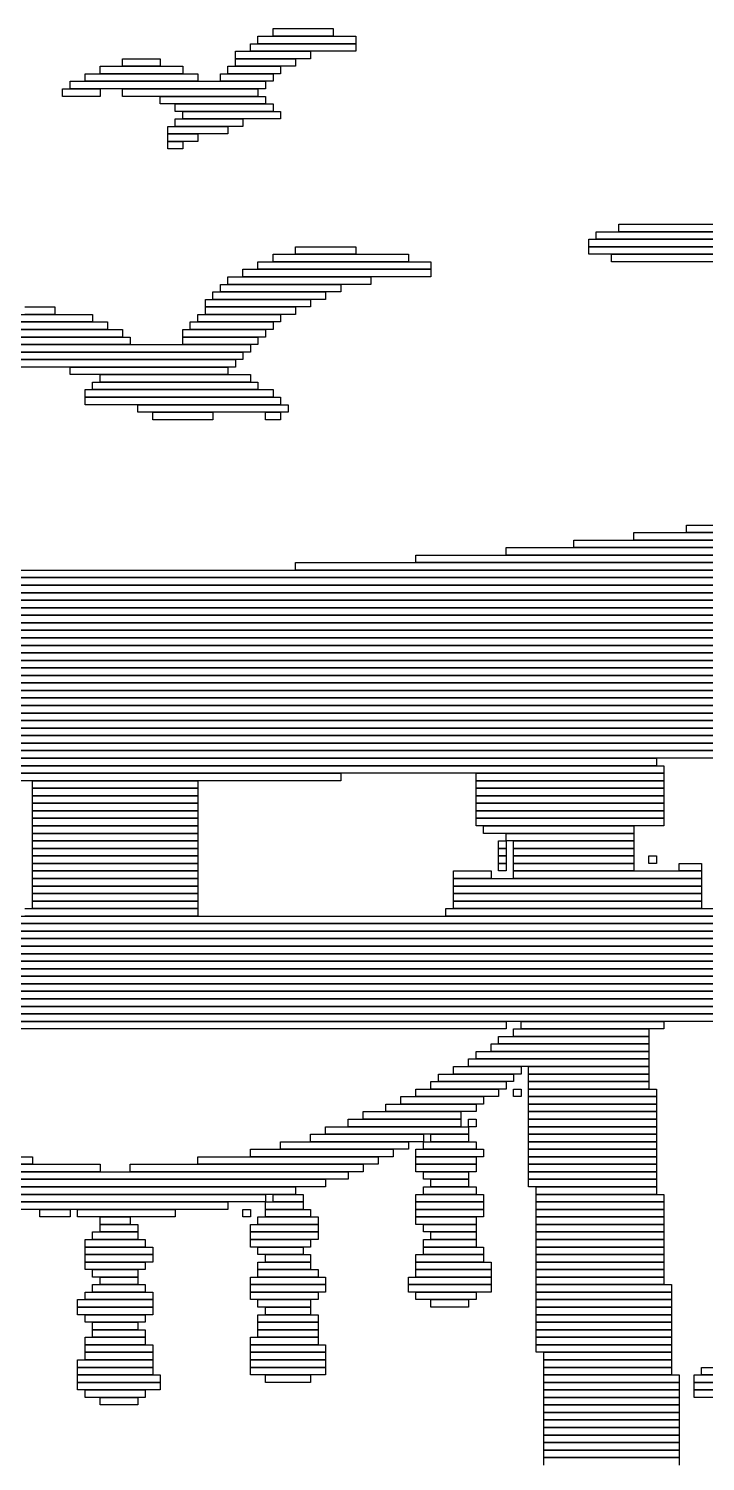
# Model space of a CAD drawing. Extents: x 39 to 985, y 65 to 958.
# Drawn here: x 256.5 to 346.5, y 757.5 to 948 of the extents above; entities that cross this region are included whole.
import ezdxf

# ---------------------------------------------------------------- set-up
doc = ezdxf.new("R2010")
doc.units = 0

msp = doc.modelspace()

# ---------------------------------------------------------------- linework, layer by layer
for p, q in [((287, 947), (300, 947)), ((287, 946), (287, 947)), ((289, 948), (297, 948)), ((289, 947), (289, 948)), ((297, 947), (289, 947)), ((297, 948), (297, 947)), ((300, 947), (300, 946)), ((284, 945), (294, 945)), ((284, 944), (284, 945)), ((286, 946), (300, 946)), ((286, 945), (286, 946)), ((300, 945), (286, 945)), ((300, 946), (287, 946)), ((294, 945), (294, 944)), ((300, 946), (300, 945)), ((266, 943), (277, 943)), ((266, 942), (266, 943)), ((269, 944), (274, 944)), ((269, 943), (269, 944)), ((274, 943), (269, 943)), ((274, 944), (274, 943)), ((277, 943), (277, 942)), ((283, 943), (290, 943)), ((283, 942), (283, 943)), ((294, 944), (284, 944)), ((284, 944), (292, 944)), ((284, 943), (284, 944)), ((292, 943), (284, 943)), ((290, 943), (290, 942)), ((292, 944), (292, 943)), ((264, 942), (279, 942)), ((264, 941), (264, 942)), ((277, 942), (266, 942)), ((279, 942), (279, 941)), ((282, 942), (289, 942)), ((282, 941), (282, 942)), ((290, 942), (283, 942)), ((289, 942), (289, 941)), ((261, 940), (266, 940)), ((261, 939), (261, 940)), ((262, 941), (288, 941)), ((262, 940), (262, 941)), ((288, 940), (262, 940)), ((279, 941), (264, 941)), ((266, 940), (266, 939)), ((269, 940), (287, 940)), ((269, 939), (269, 940)), ((289, 941), (282, 941)), ((287, 940), (287, 939)), ((288, 941), (288, 940)), ((266, 939), (261, 939)), ((287, 939), (269, 939)), ((274, 939), (288, 939)), ((274, 938), (274, 939)), ((288, 938), (274, 938)), ((276, 938), (289, 938)), ((276, 937), (276, 938)), ((288, 939), (288, 938)), ((289, 938), (289, 937)), ((289, 937), (276, 937)), ((276, 936), (285, 936)), ((276, 935), (276, 936)), ((277, 937), (290, 937)), ((277, 936), (277, 937)), ((290, 936), (277, 936)), ((285, 936), (285, 935)), ((290, 937), (290, 936)), ((275, 935), (283, 935)), ((275, 934), (275, 935)), ((283, 934), (275, 934)), ((275, 934), (279, 934)), ((275, 933), (275, 934)), ((285, 935), (276, 935)), ((279, 934), (279, 933)), ((283, 935), (283, 934)), ((279, 933), (275, 933)), ((275, 933), (277, 933)), ((275, 932), (275, 933)), ((277, 932), (275, 932)), ((277, 933), (277, 932)), ((332, 921), (409, 921)), ((332, 920), (332, 921)), ((335, 922), (408, 922)), ((335, 921), (335, 922)), ((408, 921), (335, 921)), ((292, 919), (300, 919)), ((292, 918), (292, 919)), ((300, 919), (300, 918)), ((331, 920), (409, 920)), ((331, 919), (331, 920)), ((409, 919), (331, 919)), ((331, 919), (408, 919)), ((331, 918), (331, 919)), ((409, 920), (332, 920)), ((287, 917), (310, 917)), ((287, 916), (287, 917)), ((289, 918), (307, 918)), ((289, 917), (289, 918)), ((307, 917), (289, 917)), ((300, 918), (292, 918)), ((307, 918), (307, 917)), ((310, 917), (310, 916)), ((408, 918), (331, 918)), ((334, 918), (404, 918)), ((334, 917), (334, 918)), ((404, 917), (334, 917)), ((283, 915), (302, 915)), ((283, 914), (283, 915)), ((285, 916), (310, 916)), ((285, 915), (285, 916)), ((310, 915), (285, 915)), ((310, 916), (287, 916)), ((302, 915), (302, 914)), ((310, 916), (310, 915)), ((281, 913), (296, 913)), ((281, 912), (281, 913)), ((282, 914), (298, 914)), ((282, 913), (282, 914)), ((298, 913), (282, 913)), ((302, 914), (283, 914)), ((296, 913), (296, 912)), ((298, 914), (298, 913)), ((256, 911), (260, 911)), ((260, 911), (260, 910)), ((280, 912), (294, 912)), ((280, 911), (280, 912)), ((294, 911), (280, 911)), ((280, 911), (292, 911)), ((280, 910), (280, 911)), ((296, 912), (281, 912)), ((292, 911), (292, 910)), ((294, 912), (294, 911)), ((248, 909), (267, 909)), ((251, 910), (265, 910)), ((265, 909), (251, 909)), ((260, 910), (256, 910)), ((265, 910), (265, 909)), ((267, 909), (267, 908)), ((278, 909), (289, 909)), ((278, 908), (278, 909)), ((279, 910), (290, 910)), ((279, 909), (279, 910)), ((290, 909), (279, 909)), ((292, 910), (280, 910)), ((289, 909), (289, 908)), ((290, 910), (290, 909)), ((244, 907), (270, 907)), ((246, 908), (269, 908)), ((269, 907), (246, 907)), ((267, 908), (248, 908)), ((269, 908), (269, 907)), ((270, 907), (270, 906)), ((277, 908), (288, 908)), ((277, 907), (277, 908)), ((288, 907), (277, 907)), ((277, 907), (287, 907)), ((277, 906), (277, 907)), ((289, 908), (278, 908)), ((287, 907), (287, 906)), ((288, 908), (288, 907)), ((240, 905), (285, 905)), ((242, 906), (286, 906)), ((286, 905), (242, 905)), ((270, 906), (244, 906)), ((287, 906), (277, 906)), ((285, 905), (285, 904)), ((286, 906), (286, 905)), ((285, 904), (240, 904)), ((255, 904), (284, 904)), ((284, 903), (255, 903)), ((262, 903), (283, 903)), ((262, 902), (262, 903)), ((283, 903), (283, 902)), ((284, 904), (284, 903)), ((283, 902), (262, 902)), ((266, 902), (286, 902)), ((266, 901), (266, 902)), ((286, 902), (286, 901)), ((264, 900), (289, 900)), ((264, 899), (264, 900)), ((265, 901), (287, 901)), ((265, 900), (265, 901)), ((287, 900), (265, 900)), ((286, 901), (266, 901)), ((287, 901), (287, 900)), ((289, 900), (289, 899)), ((289, 899), (264, 899)), ((264, 899), (290, 899)), ((264, 898), (264, 899)), ((290, 898), (264, 898)), ((271, 898), (291, 898)), ((271, 897), (271, 898)), ((290, 899), (290, 898)), ((291, 898), (291, 897)), ((291, 897), (271, 897)), ((273, 897), (281, 897)), ((273, 896), (273, 897)), ((281, 896), (273, 896)), ((281, 897), (281, 896)), ((288, 897), (290, 897)), ((288, 896), (288, 897)), ((290, 896), (288, 896)), ((290, 897), (290, 896)), ((337, 881), (393, 881)), ((337, 880), (337, 881)), ((344, 882), (394, 882)), ((344, 881), (344, 882)), ((394, 881), (344, 881)), ((320, 879), (392, 879)), ((320, 878), (320, 879)), ((329, 880), (393, 880)), ((329, 879), (329, 880)), ((393, 879), (329, 879)), ((393, 880), (337, 880)), ((292, 877), (389, 877)), ((292, 876), (292, 877)), ((308, 878), (391, 878)), ((308, 877), (308, 878)), ((391, 877), (308, 877)), ((392, 878), (320, 878)), ((147, 876), (389, 876)), ((389, 875), (147, 875)), ((147, 875), (388, 875)), ((389, 876), (292, 876)), ((388, 874), (147, 874)), ((148, 874), (388, 874)), ((388, 873), (148, 873)), ((148, 873), (388, 873)), ((388, 872), (148, 872)), ((148, 872), (387, 872)), ((387, 871), (148, 871)), ((149, 871), (387, 871)), ((387, 870), (149, 870)), ((149, 870), (386, 870)), ((386, 869), (149, 869)), ((150, 869), (386, 869)), ((386, 868), (150, 868)), ((150, 868), (385, 868)), ((385, 867), (150, 867)), ((153, 867), (382, 867)), ((382, 866), (153, 866)), ((158, 866), (377, 866)), ((377, 865), (158, 865)), ((159, 865), (377, 865)), ((377, 864), (159, 864)), ((159, 864), (377, 864)), ((377, 863), (159, 863)), ((159, 863), (376, 863)), ((376, 862), (159, 862)), ((159, 862), (376, 862)), ((376, 861), (159, 861)), ((159, 861), (376, 861)), ((376, 860), (159, 860)), ((160, 860), (376, 860)), ((376, 859), (160, 859)), ((160, 859), (376, 859)), ((376, 858), (160, 858)), ((160, 858), (376, 858)), ((376, 857), (160, 857)), ((160, 857), (375, 857)), ((375, 856), (160, 856)), ((161, 856), (375, 856)), ((375, 855), (161, 855)), ((162, 855), (373, 855)), ((373, 854), (162, 854)), ((169, 854), (366, 854)), ((366, 853), (169, 853)), ((176, 853), (358, 853)), ((358, 852), (176, 852)), ((185, 852), (349, 852)), ((349, 851), (185, 851)), ((195, 850), (341, 850)), ((196, 851), (340, 851)), ((340, 850), (196, 850)), ((340, 851), (340, 850)), ((341, 850), (341, 849)), ((341, 849), (195, 849)), ((236, 849), (298, 849)), ((298, 848), (236, 848)), ((257, 848), (279, 848)), ((257, 847), (257, 848)), ((279, 848), (279, 847)), ((298, 849), (298, 848)), ((316, 849), (341, 849)), ((316, 848), (316, 849)), ((341, 848), (316, 848)), ((316, 848), (341, 848)), ((316, 847), (316, 848)), ((341, 849), (341, 848)), ((341, 848), (341, 847)), ((279, 847), (257, 847)), ((257, 847), (279, 847)), ((257, 846), (257, 847)), ((279, 846), (257, 846)), ((257, 846), (279, 846)), ((257, 845), (257, 846)), ((279, 847), (279, 846)), ((279, 846), (279, 845)), ((341, 847), (316, 847)), ((316, 847), (341, 847)), ((316, 846), (316, 847)), ((341, 846), (316, 846)), ((316, 846), (341, 846)), ((316, 845), (316, 846)), ((341, 847), (341, 846)), ((341, 846), (341, 845)), ((279, 845), (257, 845)), ((257, 845), (279, 845)), ((257, 844), (257, 845)), ((279, 844), (257, 844)), ((257, 844), (279, 844)), ((257, 843), (257, 844)), ((279, 845), (279, 844)), ((279, 844), (279, 843)), ((341, 845), (316, 845)), ((316, 845), (341, 845)), ((316, 844), (316, 845)), ((341, 844), (316, 844)), ((316, 844), (341, 844)), ((316, 843), (316, 844)), ((341, 845), (341, 844)), ((341, 844), (341, 843)), ((279, 843), (257, 843)), ((257, 843), (279, 843)), ((257, 842), (257, 843)), ((279, 843), (279, 842)), ((341, 843), (316, 843)), ((316, 843), (341, 843)), ((316, 842), (316, 843)), ((341, 843), (341, 842)), ((279, 842), (257, 842)), ((257, 842), (279, 842)), ((257, 841), (257, 842)), ((279, 841), (257, 841)), ((257, 841), (279, 841)), ((257, 840), (257, 841)), ((279, 842), (279, 841)), ((279, 841), (279, 840)), ((341, 842), (316, 842)), ((317, 842), (337, 842)), ((317, 841), (317, 842)), ((337, 841), (317, 841)), ((320, 841), (337, 841)), ((320, 840), (320, 841)), ((337, 842), (337, 841)), ((337, 841), (337, 840)), ((279, 840), (257, 840)), ((257, 840), (279, 840)), ((257, 839), (257, 840)), ((279, 839), (257, 839)), ((257, 839), (279, 839)), ((257, 838), (257, 839)), ((279, 840), (279, 839)), ((279, 839), (279, 838)), ((319, 840), (320, 840)), ((319, 839), (319, 840)), ((320, 839), (319, 839)), ((319, 839), (320, 839)), ((319, 838), (319, 839)), ((337, 840), (320, 840)), ((320, 840), (320, 839)), ((320, 839), (320, 838)), ((321, 840), (337, 840)), ((321, 839), (321, 840)), ((337, 839), (321, 839)), ((321, 839), (337, 839)), ((321, 838), (321, 839)), ((337, 840), (337, 839)), ((337, 839), (337, 838)), ((279, 838), (257, 838)), ((257, 838), (279, 838)), ((257, 837), (257, 838)), ((279, 837), (257, 837)), ((257, 837), (279, 837)), ((257, 836), (257, 837)), ((279, 838), (279, 837)), ((279, 837), (279, 836)), ((320, 838), (319, 838)), ((319, 838), (320, 838)), ((319, 837), (319, 838)), ((320, 837), (319, 837)), ((319, 837), (320, 837)), ((319, 836), (319, 837)), ((320, 838), (320, 837)), ((320, 837), (320, 836)), ((337, 838), (321, 838)), ((321, 838), (337, 838)), ((321, 837), (321, 838)), ((337, 837), (321, 837)), ((321, 837), (337, 837)), ((321, 836), (321, 837)), ((337, 838), (337, 837)), ((337, 837), (337, 836)), ((339, 838), (340, 838)), ((339, 837), (339, 838)), ((340, 837), (339, 837)), ((340, 838), (340, 837)), ((343, 837), (346, 837)), ((343, 836), (343, 837)), ((346, 837), (346, 836)), ((279, 836), (257, 836)), ((257, 836), (279, 836)), ((257, 835), (257, 836)), ((279, 835), (257, 835)), ((257, 835), (279, 835)), ((257, 834), (257, 835)), ((279, 836), (279, 835)), ((279, 835), (279, 834)), ((313, 836), (318, 836)), ((313, 835), (313, 836)), ((318, 835), (313, 835)), ((313, 835), (346, 835)), ((313, 834), (313, 835)), ((318, 836), (318, 835)), ((320, 836), (319, 836)), ((337, 836), (321, 836)), ((321, 836), (346, 836)), ((321, 835), (321, 836)), ((346, 835), (321, 835)), ((346, 836), (343, 836)), ((346, 836), (346, 835)), ((346, 835), (346, 834)), ((279, 834), (257, 834)), ((257, 834), (279, 834)), ((257, 833), (257, 834)), ((279, 833), (257, 833)), ((257, 833), (279, 833)), ((257, 832), (257, 833)), ((279, 834), (279, 833)), ((279, 833), (279, 832)), ((346, 834), (313, 834)), ((313, 834), (346, 834)), ((313, 833), (313, 834)), ((346, 833), (313, 833)), ((313, 833), (346, 833)), ((313, 832), (313, 833)), ((346, 834), (346, 833)), ((346, 833), (346, 832)), ((256, 831), (279, 831)), ((279, 832), (257, 832)), ((257, 832), (279, 832)), ((257, 831), (257, 832)), ((279, 831), (257, 831)), ((279, 832), (279, 831)), ((279, 831), (279, 830)), ((312, 831), (374, 831)), ((312, 830), (312, 831)), ((346, 832), (313, 832)), ((313, 832), (346, 832)), ((313, 831), (313, 832)), ((346, 831), (313, 831)), ((346, 832), (346, 831)), ((162, 830), (374, 830)), ((374, 829), (162, 829)), ((162, 829), (374, 829)), ((279, 830), (256, 830)), ((374, 830), (312, 830)), ((374, 828), (162, 828)), ((162, 828), (374, 828)), ((374, 827), (162, 827)), ((162, 827), (374, 827)), ((374, 826), (162, 826)), ((162, 826), (374, 826)), ((374, 825), (162, 825)), ((162, 825), (374, 825)), ((374, 824), (162, 824)), ((162, 824), (374, 824)), ((374, 823), (162, 823)), ((162, 823), (374, 823)), ((374, 822), (162, 822)), ((162, 822), (374, 822)), ((374, 821), (162, 821)), ((162, 821), (374, 821)), ((374, 820), (162, 820)), ((162, 820), (374, 820)), ((374, 819), (162, 819)), ((162, 819), (374, 819)), ((374, 818), (162, 818)), ((162, 818), (374, 818)), ((374, 817), (162, 817)), ((162, 817), (374, 817)), ((374, 816), (162, 816)), ((173, 816), (320, 816)), ((320, 816), (320, 815)), ((322, 816), (341, 816)), ((322, 815), (322, 816)), ((341, 816), (341, 815)), ((320, 815), (173, 815)), ((319, 814), (339, 814)), ((319, 813), (319, 814)), ((321, 815), (339, 815)), ((321, 814), (321, 815)), ((339, 814), (321, 814)), ((341, 815), (322, 815)), ((339, 815), (339, 814)), ((339, 814), (339, 813)), ((316, 812), (339, 812)), ((316, 811), (316, 812)), ((318, 813), (339, 813)), ((318, 812), (318, 813)), ((339, 812), (318, 812)), ((339, 813), (319, 813)), ((339, 813), (339, 812)), ((339, 812), (339, 811)), ((313, 810), (322, 810)), ((313, 809), (313, 810)), ((315, 811), (339, 811)), ((315, 810), (315, 811)), ((339, 810), (315, 810)), ((339, 811), (316, 811)), ((322, 810), (322, 809)), ((323, 810), (339, 810)), ((323, 809), (323, 810)), ((339, 811), (339, 810)), ((339, 810), (339, 809)), ((310, 808), (320, 808)), ((310, 807), (310, 808)), ((311, 809), (321, 809)), ((311, 808), (311, 809)), ((321, 808), (311, 808)), ((322, 809), (313, 809)), ((320, 808), (320, 807)), ((321, 809), (321, 808)), ((339, 809), (323, 809)), ((323, 809), (339, 809)), ((323, 808), (323, 809)), ((339, 808), (323, 808)), ((323, 808), (339, 808)), ((323, 807), (323, 808)), ((339, 809), (339, 808)), ((339, 808), (339, 807)), ((306, 806), (317, 806)), ((306, 805), (306, 806)), ((308, 807), (319, 807)), ((308, 806), (308, 807)), ((319, 806), (308, 806)), ((320, 807), (310, 807)), ((317, 806), (317, 805)), ((319, 807), (319, 806)), ((321, 807), (322, 807)), ((321, 806), (321, 807)), ((322, 806), (321, 806)), ((322, 807), (322, 806)), ((339, 807), (323, 807)), ((323, 807), (340, 807)), ((323, 806), (323, 807)), ((340, 806), (323, 806)), ((323, 806), (340, 806)), ((323, 805), (323, 806)), ((340, 807), (340, 806)), ((340, 806), (340, 805)), ((301, 804), (314, 804)), ((301, 803), (301, 804)), ((304, 805), (316, 805)), ((304, 804), (304, 805)), ((316, 804), (304, 804)), ((317, 805), (306, 805)), ((314, 804), (314, 803)), ((316, 805), (316, 804)), ((340, 805), (323, 805)), ((323, 805), (340, 805)), ((323, 804), (323, 805)), ((340, 804), (323, 804)), ((323, 804), (340, 804)), ((323, 803), (323, 804)), ((340, 805), (340, 804)), ((340, 804), (340, 803)), ((299, 803), (314, 803)), ((299, 802), (299, 803)), ((314, 803), (301, 803)), ((314, 803), (314, 802)), ((315, 803), (316, 803)), ((315, 802), (315, 803)), ((316, 803), (316, 802)), ((340, 803), (323, 803)), ((323, 803), (340, 803)), ((323, 802), (323, 803)), ((340, 803), (340, 802)), ((294, 801), (309, 801)), ((294, 800), (294, 801)), ((296, 802), (315, 802)), ((296, 801), (296, 802)), ((315, 801), (296, 801)), ((314, 802), (299, 802)), ((309, 801), (309, 800)), ((310, 801), (315, 801)), ((310, 800), (310, 801)), ((316, 802), (315, 802)), ((315, 802), (315, 801)), ((315, 801), (315, 800)), ((340, 802), (323, 802)), ((323, 802), (340, 802)), ((323, 801), (323, 802)), ((340, 801), (323, 801)), ((323, 801), (340, 801)), ((323, 800), (323, 801)), ((340, 802), (340, 801)), ((340, 801), (340, 800)), ((286, 799), (305, 799)), ((286, 798), (286, 799)), ((290, 800), (307, 800)), ((290, 799), (290, 800)), ((307, 799), (290, 799)), ((309, 800), (294, 800)), ((305, 799), (305, 798)), ((307, 800), (307, 799)), ((308, 799), (317, 799)), ((308, 798), (308, 799)), ((309, 800), (316, 800)), ((309, 799), (309, 800)), ((316, 799), (309, 799)), ((315, 800), (310, 800)), ((316, 800), (316, 799)), ((317, 799), (317, 798)), ((340, 800), (323, 800)), ((323, 800), (340, 800)), ((323, 799), (323, 800)), ((340, 799), (323, 799)), ((323, 799), (340, 799)), ((323, 798), (323, 799)), ((340, 800), (340, 799)), ((340, 799), (340, 798)), ((235, 797), (266, 797)), ((255, 798), (257, 798)), ((257, 797), (255, 797)), ((257, 798), (257, 797)), ((266, 797), (266, 796)), ((270, 797), (301, 797)), ((270, 796), (270, 797)), ((279, 798), (303, 798)), ((279, 797), (279, 798)), ((303, 797), (279, 797)), ((305, 798), (286, 798)), ((301, 797), (301, 796)), ((303, 798), (303, 797)), ((317, 798), (308, 798)), ((308, 798), (316, 798)), ((308, 797), (308, 798)), ((316, 797), (308, 797)), ((308, 797), (316, 797)), ((308, 796), (308, 797)), ((316, 798), (316, 797)), ((316, 797), (316, 796)), ((340, 798), (323, 798)), ((323, 798), (340, 798)), ((323, 797), (323, 798)), ((340, 797), (323, 797)), ((323, 797), (340, 797)), ((323, 796), (323, 797)), ((340, 798), (340, 797)), ((340, 797), (340, 796)), ((266, 796), (235, 796)), ((237, 796), (299, 796)), ((299, 795), (237, 795)), ((240, 795), (296, 795)), ((301, 796), (270, 796)), ((296, 795), (296, 794)), ((299, 796), (299, 795)), ((316, 796), (308, 796)), ((309, 796), (315, 796)), ((309, 795), (309, 796)), ((315, 795), (309, 795)), ((310, 795), (315, 795)), ((310, 794), (310, 795)), ((315, 796), (315, 795)), ((315, 795), (315, 794)), ((340, 796), (323, 796)), ((323, 796), (340, 796)), ((323, 795), (323, 796)), ((340, 795), (323, 795)), ((323, 795), (340, 795)), ((323, 794), (323, 795)), ((340, 796), (340, 795)), ((340, 795), (340, 794)), ((296, 794), (240, 794)), ((244, 794), (292, 794)), ((292, 793), (244, 793)), ((244, 793), (288, 793)), ((288, 793), (288, 792)), ((289, 793), (293, 793)), ((289, 792), (289, 793)), ((292, 794), (292, 793)), ((293, 793), (293, 792)), ((308, 793), (317, 793)), ((308, 792), (308, 793)), ((309, 794), (316, 794)), ((309, 793), (309, 794)), ((316, 793), (309, 793)), ((315, 794), (310, 794)), ((316, 794), (316, 793)), ((317, 793), (317, 792)), ((340, 794), (323, 794)), ((324, 794), (340, 794)), ((324, 793), (324, 794)), ((340, 793), (324, 793)), ((324, 793), (341, 793)), ((324, 792), (324, 793)), ((340, 794), (340, 793)), ((341, 793), (341, 792)), ((288, 792), (244, 792)), ((252, 792), (283, 792)), ((283, 791), (252, 791)), ((258, 791), (262, 791)), ((258, 790), (258, 791)), ((262, 791), (262, 790)), ((263, 791), (276, 791)), ((263, 790), (263, 791)), ((276, 791), (276, 790)), ((283, 792), (283, 791)), ((285, 791), (286, 791)), ((285, 790), (285, 791)), ((286, 791), (286, 790)), ((288, 792), (293, 792)), ((288, 791), (288, 792)), ((293, 791), (288, 791)), ((288, 791), (294, 791)), ((288, 790), (288, 791)), ((293, 792), (289, 792)), ((293, 792), (293, 791)), ((294, 791), (294, 790)), ((317, 792), (308, 792)), ((308, 792), (317, 792)), ((308, 791), (308, 792)), ((317, 791), (308, 791)), ((308, 791), (317, 791)), ((308, 790), (308, 791)), ((317, 792), (317, 791)), ((317, 791), (317, 790)), ((341, 792), (324, 792)), ((324, 792), (341, 792)), ((324, 791), (324, 792)), ((341, 791), (324, 791)), ((324, 791), (341, 791)), ((324, 790), (324, 791)), ((341, 792), (341, 791)), ((341, 791), (341, 790)), ((262, 790), (258, 790)), ((276, 790), (263, 790)), ((266, 790), (270, 790)), ((266, 789), (266, 790)), ((270, 789), (266, 789)), ((266, 789), (271, 789)), ((266, 788), (266, 789)), ((270, 790), (270, 789)), ((271, 789), (271, 788)), ((286, 790), (285, 790)), ((286, 789), (295, 789)), ((286, 788), (286, 789)), ((287, 790), (295, 790)), ((287, 789), (287, 790)), ((295, 789), (287, 789)), ((294, 790), (288, 790)), ((295, 790), (295, 789)), ((295, 789), (295, 788)), ((317, 790), (308, 790)), ((308, 790), (316, 790)), ((308, 789), (308, 790)), ((316, 789), (308, 789)), ((309, 789), (316, 789)), ((309, 788), (309, 789)), ((316, 790), (316, 789)), ((316, 789), (316, 788)), ((341, 790), (324, 790)), ((324, 790), (341, 790)), ((324, 789), (324, 790)), ((341, 789), (324, 789)), ((324, 789), (341, 789)), ((324, 788), (324, 789)), ((341, 790), (341, 789)), ((341, 789), (341, 788)), ((264, 787), (272, 787)), ((264, 786), (264, 787)), ((265, 788), (271, 788)), ((265, 787), (265, 788)), ((271, 787), (265, 787)), ((271, 788), (266, 788)), ((271, 788), (271, 787)), ((272, 787), (272, 786)), ((295, 788), (286, 788)), ((286, 788), (295, 788)), ((286, 787), (286, 788)), ((295, 787), (286, 787)), ((286, 787), (294, 787)), ((286, 786), (286, 787)), ((294, 787), (294, 786)), ((295, 788), (295, 787)), ((316, 788), (309, 788)), ((309, 787), (316, 787)), ((309, 786), (309, 787)), ((310, 788), (316, 788)), ((310, 787), (310, 788)), ((316, 787), (310, 787)), ((316, 788), (316, 787)), ((316, 787), (316, 786)), ((341, 788), (324, 788)), ((324, 788), (341, 788)), ((324, 787), (324, 788)), ((341, 787), (324, 787)), ((324, 787), (341, 787)), ((324, 786), (324, 787)), ((341, 788), (341, 787)), ((341, 787), (341, 786)), ((272, 786), (264, 786)), ((264, 786), (273, 786)), ((264, 785), (264, 786)), ((273, 785), (264, 785)), ((264, 785), (273, 785)), ((264, 784), (264, 785)), ((273, 786), (273, 785)), ((273, 785), (273, 784)), ((294, 786), (286, 786)), ((287, 786), (293, 786)), ((287, 785), (287, 786)), ((293, 785), (287, 785)), ((288, 785), (294, 785)), ((288, 784), (288, 785)), ((293, 786), (293, 785)), ((294, 785), (294, 784)), ((308, 785), (317, 785)), ((308, 784), (308, 785)), ((316, 786), (309, 786)), ((309, 786), (317, 786)), ((309, 785), (309, 786)), ((317, 785), (309, 785)), ((317, 786), (317, 785)), ((317, 785), (317, 784)), ((341, 786), (324, 786)), ((324, 786), (341, 786)), ((324, 785), (324, 786)), ((341, 785), (324, 785)), ((324, 785), (341, 785)), ((324, 784), (324, 785)), ((341, 786), (341, 785)), ((341, 785), (341, 784)), ((273, 784), (264, 784)), ((264, 784), (272, 784)), ((264, 783), (264, 784)), ((272, 783), (264, 783)), ((265, 783), (271, 783)), ((265, 782), (265, 783)), ((271, 783), (271, 782)), ((272, 784), (272, 783)), ((287, 784), (294, 784)), ((287, 783), (287, 784)), ((294, 783), (287, 783)), ((287, 783), (295, 783)), ((287, 782), (287, 783)), ((294, 784), (288, 784)), ((294, 784), (294, 783)), ((295, 783), (295, 782)), ((317, 784), (308, 784)), ((308, 784), (318, 784)), ((308, 783), (308, 784)), ((318, 783), (308, 783)), ((308, 783), (318, 783)), ((308, 782), (308, 783)), ((318, 784), (318, 783)), ((318, 783), (318, 782)), ((341, 784), (324, 784)), ((324, 784), (341, 784)), ((324, 783), (324, 784)), ((341, 783), (324, 783)), ((324, 783), (341, 783)), ((324, 782), (324, 783)), ((341, 784), (341, 783)), ((341, 783), (341, 782)), ((271, 782), (265, 782)), ((266, 782), (271, 782)), ((266, 781), (266, 782)), ((271, 782), (271, 781)), ((286, 782), (296, 782)), ((286, 781), (286, 782)), ((295, 782), (287, 782)), ((296, 782), (296, 781)), ((307, 782), (318, 782)), ((307, 781), (307, 782)), ((318, 782), (308, 782)), ((318, 782), (318, 781)), ((341, 782), (324, 782)), ((324, 782), (341, 782)), ((324, 781), (324, 782)), ((341, 782), (341, 781)), ((264, 780), (273, 780)), ((264, 779), (264, 780)), ((265, 781), (272, 781)), ((265, 780), (265, 781)), ((272, 780), (265, 780)), ((271, 781), (266, 781)), ((272, 781), (272, 780)), ((273, 780), (273, 779)), ((296, 781), (286, 781)), ((286, 781), (296, 781)), ((286, 780), (286, 781)), ((296, 780), (286, 780)), ((286, 780), (295, 780)), ((286, 779), (286, 780)), ((295, 780), (295, 779)), ((296, 781), (296, 780)), ((318, 781), (307, 781)), ((307, 781), (318, 781)), ((307, 780), (307, 781)), ((318, 780), (307, 780)), ((308, 780), (316, 780)), ((308, 779), (308, 780)), ((316, 780), (316, 779)), ((318, 781), (318, 780)), ((341, 781), (324, 781)), ((324, 781), (342, 781)), ((324, 780), (324, 781)), ((342, 780), (324, 780)), ((324, 780), (342, 780)), ((324, 779), (324, 780)), ((342, 781), (342, 780)), ((342, 780), (342, 779)), ((263, 779), (273, 779)), ((263, 778), (263, 779)), ((273, 778), (263, 778)), ((263, 778), (273, 778)), ((263, 777), (263, 778)), ((273, 779), (264, 779)), ((273, 779), (273, 778)), ((273, 778), (273, 777)), ((295, 779), (286, 779)), ((287, 779), (294, 779)), ((287, 778), (287, 779)), ((294, 778), (287, 778)), ((288, 778), (294, 778)), ((288, 777), (288, 778)), ((294, 779), (294, 778)), ((294, 778), (294, 777)), ((316, 779), (308, 779)), ((310, 779), (315, 779)), ((310, 778), (310, 779)), ((315, 778), (310, 778)), ((315, 779), (315, 778)), ((342, 779), (324, 779)), ((324, 779), (342, 779)), ((324, 778), (324, 779)), ((342, 778), (324, 778)), ((324, 778), (342, 778)), ((324, 777), (324, 778)), ((342, 779), (342, 778)), ((342, 778), (342, 777)), ((273, 777), (263, 777)), ((264, 777), (272, 777)), ((264, 776), (264, 777)), ((272, 776), (264, 776)), ((265, 776), (271, 776)), ((265, 775), (265, 776)), ((271, 776), (271, 775)), ((272, 777), (272, 776)), ((287, 777), (295, 777)), ((287, 776), (287, 777)), ((295, 776), (287, 776)), ((287, 776), (295, 776)), ((287, 775), (287, 776)), ((294, 777), (288, 777)), ((295, 777), (295, 776)), ((295, 776), (295, 775)), ((342, 777), (324, 777)), ((324, 777), (342, 777)), ((324, 776), (324, 777)), ((342, 776), (324, 776)), ((324, 776), (342, 776)), ((324, 775), (324, 776)), ((342, 777), (342, 776)), ((342, 776), (342, 775)), ((264, 774), (272, 774)), ((264, 773), (264, 774)), ((271, 775), (265, 775)), ((265, 775), (272, 775)), ((265, 774), (265, 775)), ((272, 774), (265, 774)), ((272, 775), (272, 774)), ((272, 774), (272, 773)), ((286, 774), (295, 774)), ((286, 773), (286, 774)), ((295, 775), (287, 775)), ((287, 775), (295, 775)), ((287, 774), (287, 775)), ((295, 774), (287, 774)), ((295, 775), (295, 774)), ((295, 774), (295, 773)), ((342, 775), (324, 775)), ((324, 775), (342, 775)), ((324, 774), (324, 775)), ((342, 774), (324, 774)), ((324, 774), (342, 774)), ((324, 773), (324, 774)), ((342, 775), (342, 774)), ((342, 774), (342, 773)), ((272, 773), (264, 773)), ((264, 773), (273, 773)), ((264, 772), (264, 773)), ((273, 772), (264, 772)), ((264, 772), (273, 772)), ((264, 771), (264, 772)), ((273, 773), (273, 772)), ((273, 772), (273, 771)), ((295, 773), (286, 773)), ((286, 773), (296, 773)), ((286, 772), (286, 773)), ((296, 772), (286, 772)), ((286, 772), (296, 772)), ((286, 771), (286, 772)), ((296, 773), (296, 772)), ((296, 772), (296, 771)), ((342, 773), (324, 773)), ((324, 773), (342, 773)), ((324, 772), (324, 773)), ((342, 772), (324, 772)), ((325, 772), (342, 772)), ((325, 771), (325, 772)), ((342, 773), (342, 772)), ((342, 772), (342, 771)), ((263, 771), (273, 771)), ((263, 770), (263, 771)), ((273, 770), (263, 770)), ((263, 770), (273, 770)), ((263, 769), (263, 770)), ((273, 771), (264, 771)), ((273, 771), (273, 770)), ((273, 770), (273, 769)), ((296, 771), (286, 771)), ((286, 771), (296, 771)), ((286, 770), (286, 771)), ((296, 770), (286, 770)), ((286, 770), (296, 770)), ((286, 769), (286, 770)), ((296, 771), (296, 770)), ((296, 770), (296, 769)), ((342, 771), (325, 771)), ((325, 771), (342, 771)), ((325, 770), (325, 771)), ((342, 770), (325, 770)), ((325, 770), (342, 770)), ((325, 769), (325, 770)), ((342, 771), (342, 770)), ((342, 770), (342, 769)), ((346, 770), (368, 770)), ((346, 769), (346, 770)), ((273, 769), (263, 769)), ((263, 769), (274, 769)), ((263, 768), (263, 769)), ((274, 768), (263, 768)), ((263, 768), (274, 768)), ((263, 767), (263, 768)), ((274, 769), (274, 768)), ((274, 768), (274, 767)), ((296, 769), (286, 769)), ((288, 769), (294, 769)), ((288, 768), (288, 769)), ((294, 768), (288, 768)), ((294, 769), (294, 768)), ((342, 769), (325, 769)), ((325, 769), (343, 769)), ((325, 768), (325, 769)), ((343, 768), (325, 768)), ((325, 768), (343, 768)), ((325, 767), (325, 768)), ((343, 769), (343, 768)), ((343, 768), (343, 767)), ((345, 769), (369, 769)), ((345, 768), (345, 769)), ((369, 768), (345, 768)), ((345, 768), (378, 768)), ((345, 767), (345, 768)), ((368, 769), (346, 769)), ((274, 767), (263, 767)), ((264, 767), (272, 767)), ((264, 766), (264, 767)), ((272, 766), (264, 766)), ((266, 766), (271, 766)), ((266, 765), (266, 766)), ((271, 766), (271, 765)), ((272, 767), (272, 766)), ((343, 767), (325, 767)), ((325, 767), (343, 767)), ((325, 766), (325, 767)), ((343, 766), (325, 766)), ((325, 766), (343, 766)), ((325, 765), (325, 766)), ((343, 767), (343, 766)), ((343, 766), (343, 765)), ((378, 767), (345, 767)), ((345, 767), (365, 767)), ((345, 766), (345, 767)), ((365, 766), (345, 766)), ((271, 765), (266, 765)), ((343, 765), (325, 765)), ((325, 765), (343, 765)), ((325, 764), (325, 765)), ((343, 764), (325, 764)), ((325, 764), (343, 764)), ((325, 763), (325, 764)), ((343, 765), (343, 764)), ((343, 764), (343, 763)), ((343, 763), (325, 763)), ((325, 763), (343, 763)), ((325, 762), (325, 763)), ((343, 762), (325, 762)), ((325, 762), (343, 762)), ((325, 761), (325, 762)), ((343, 763), (343, 762)), ((343, 762), (343, 761)), ((343, 761), (325, 761)), ((325, 761), (343, 761)), ((325, 760), (325, 761)), ((343, 761), (343, 760)), ((343, 760), (325, 760)), ((325, 760), (343, 760)), ((325, 759), (325, 760)), ((343, 759), (325, 759)), ((325, 759), (343, 759)), ((325, 758), (325, 759)), ((343, 760), (343, 759)), ((343, 759), (343, 758)), ((343, 758), (325, 758)), ((325, 758), (343, 758)), ((325, 757), (325, 758)), ((343, 758), (343, 757))]:
    msp.add_line(p, q)

doc.saveas('drawing.dxf')
